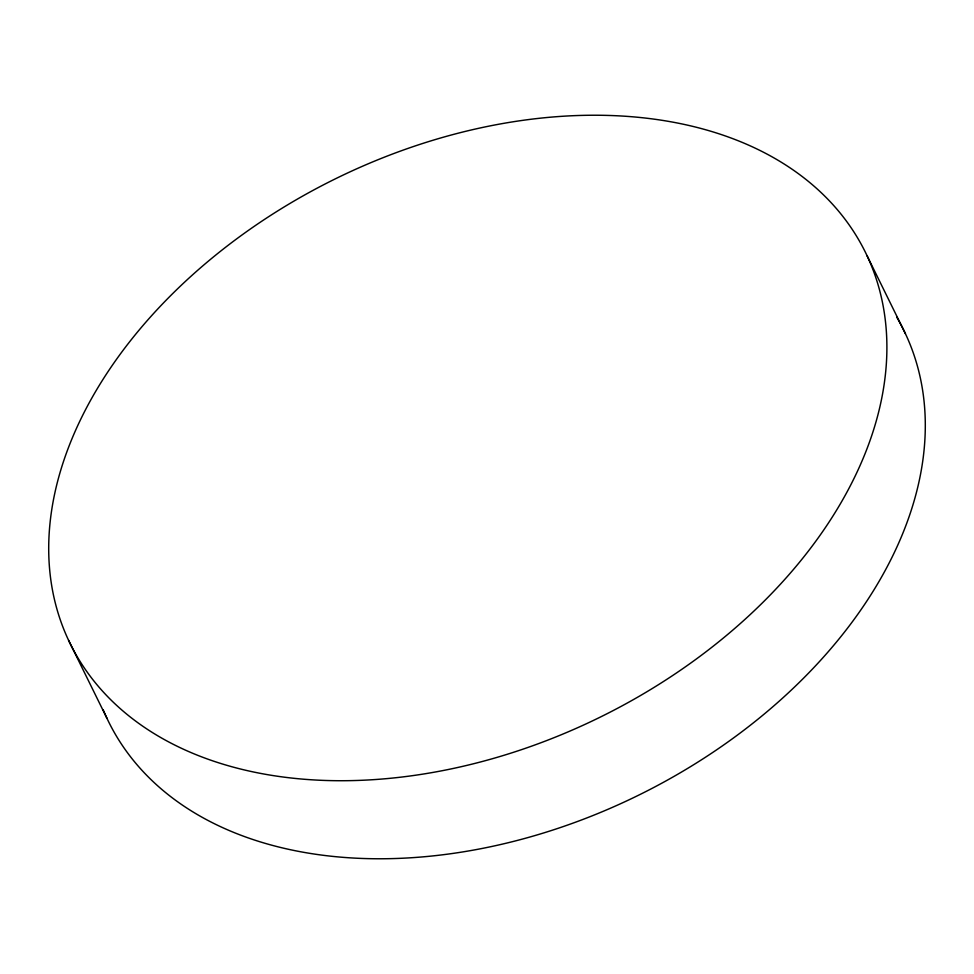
<?xml version="1.0" encoding="UTF-8"?>
<svg xmlns="http://www.w3.org/2000/svg" width="974" height="974" viewBox="0 0 974 974"><rect width="100%" height="100%" fill="white"/><g stroke="black" fill="none" stroke-linecap="round" stroke-linejoin="round"><path stroke-width="1.46" d="M867.018 255.638A443.158 299.968 -26.2 0 1 378.63 779.297A443.158 299.968 -26.2 0 1 157.739 308.989A443.158 299.968 -26.2 0 1 867.018 255.638L905.43 333.692M68.57 640.308L106.982 718.362M896.628 317.025A443.158 299.968 -26.2 0 1 639.991 794.504A443.158 299.968 -26.2 0 1 103.171 709.729"/></g></svg>
